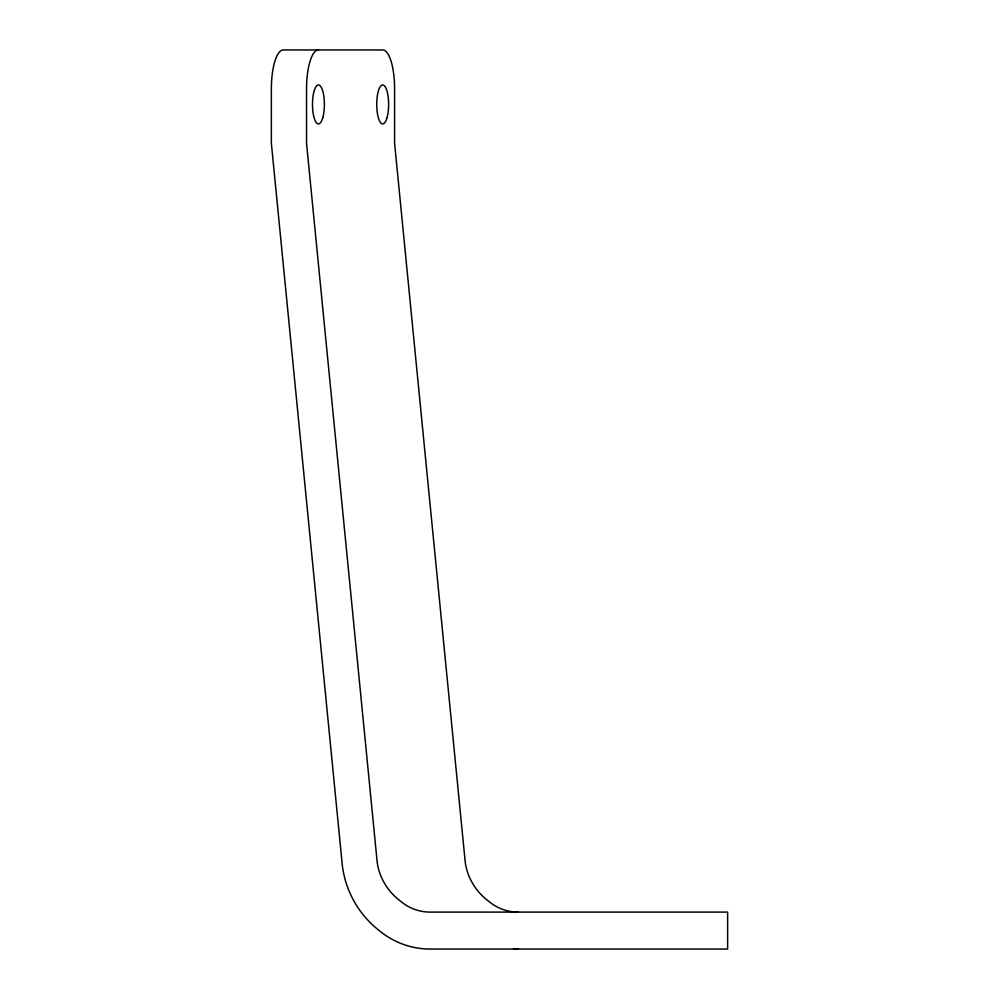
<?xml version="1.0" encoding="UTF-8"?>
<svg xmlns="http://www.w3.org/2000/svg" width="999" height="999" viewBox="0 0 999 999"><rect width="100%" height="100%" fill="white"/><g stroke="black" fill="none" stroke-linecap="round" stroke-linejoin="round"><path stroke-width="1.5" d="M518.081 912.099A49.401 47.028 -90 0 1 488.723 901.298C476.236 892.082 467.544 878.109 465.284 862.699L394.593 143.307L394.593 88.849A38.899 11.901 -90 0 0 382.692 49.95L283.254 49.95A38.899 11.901 -90 0 0 271.366 88.849L271.366 143.307L342.058 862.699C344.443 889.11 357.917 913.773 378.733 930.181A86.351 82.218 90 0 0 430.032 949.05L727.634 949.05L727.634 912.099L430.032 912.099A49.401 47.028 -90 0 1 400.686 901.298C388.186 892.082 379.495 878.109 377.235 862.699L306.543 143.307L306.543 88.849A38.899 11.901 90 0 1 318.444 49.95M518.081 949.05A86.351 82.218 -90 0 1 513.474 948.913M387.1 117.47A19.443 5.944 -90 0 0 383.953 85.402A19.443 5.944 -90 0 0 377.023 110.352A19.443 5.944 -90 0 0 387.1 117.47M322.852 117.47A19.443 5.944 -90 0 0 319.692 85.402A19.443 5.944 -90 0 0 312.774 110.352A19.443 5.944 -90 0 0 322.852 117.47"/></g></svg>
